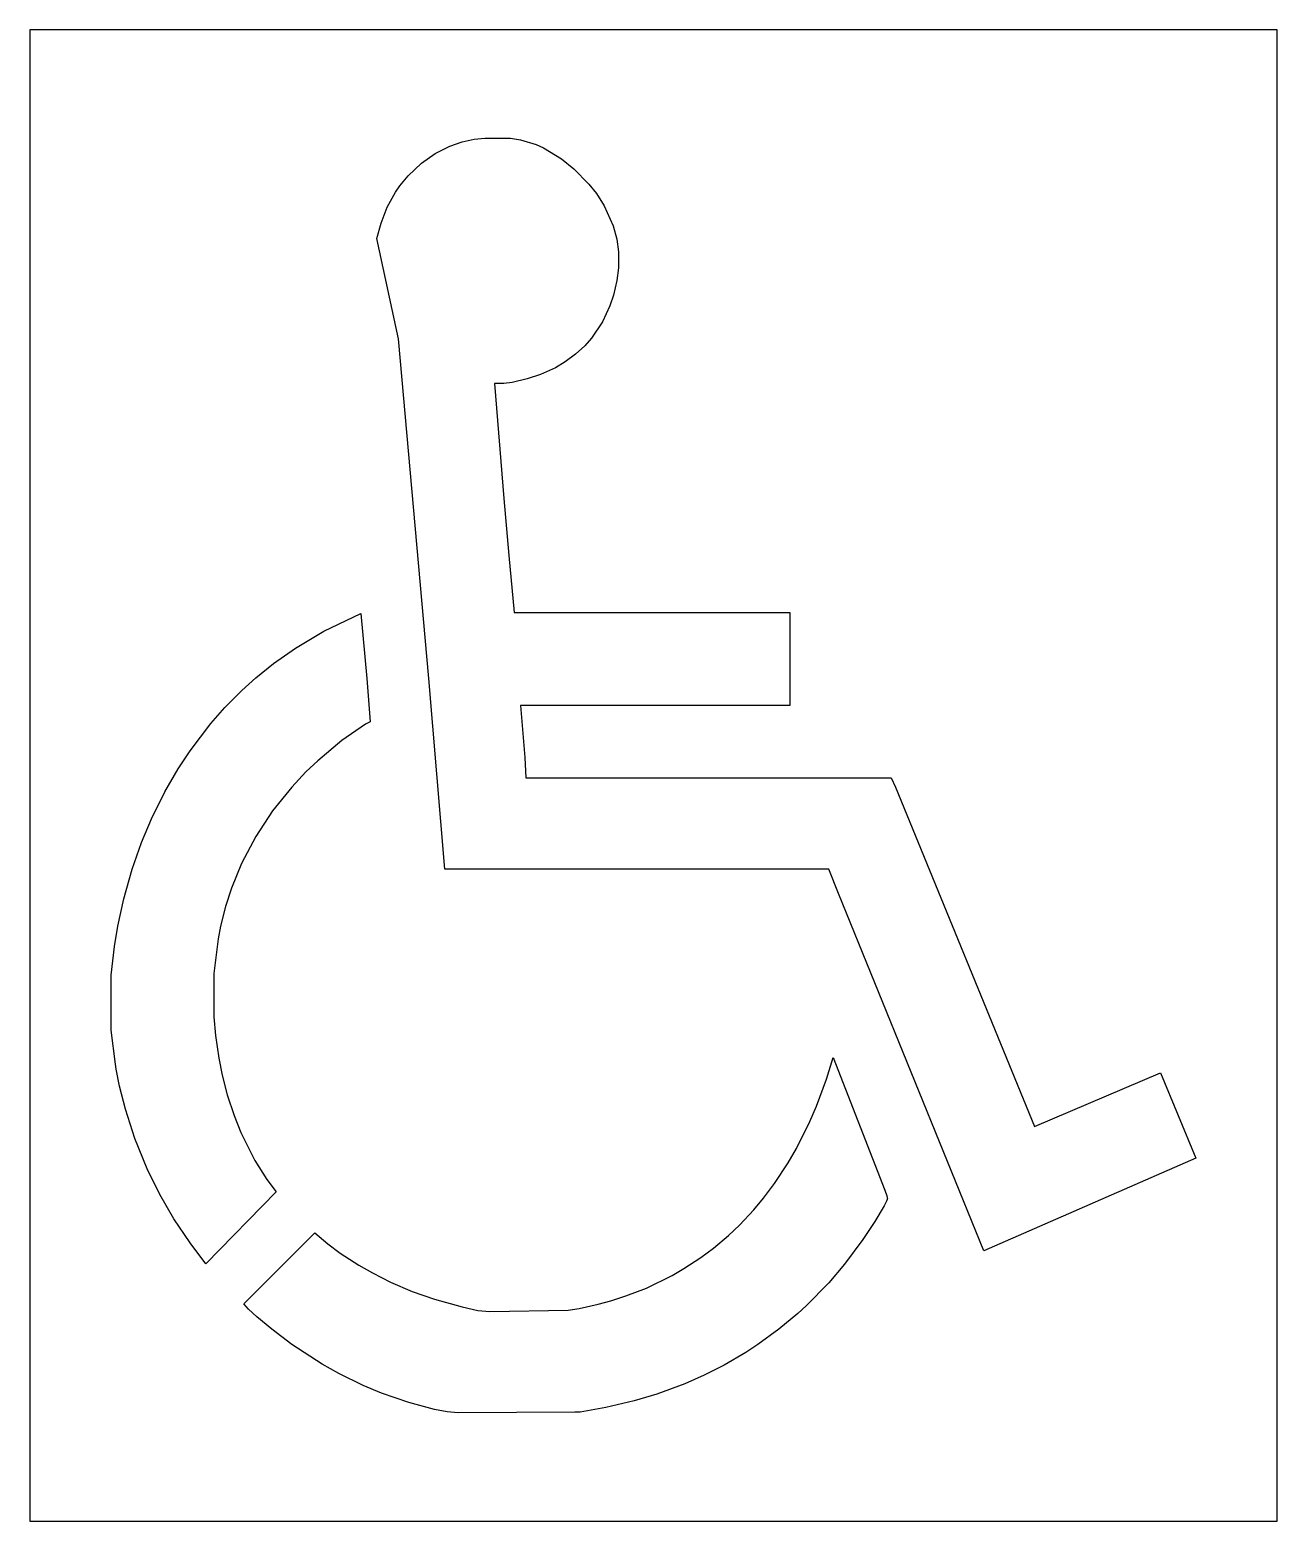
# Model space of a CAD drawing. Header units: inches. Extents: x 0 to 46, y 0 to 55.
import ezdxf

# ---------------------------------------------------------------- set-up
doc = ezdxf.new("R2010")
doc.units = ezdxf.units.IN
doc.header["$MEASUREMENT"] = 0
doc.layers.add('CUT', color=1, linetype='Continuous')

msp = doc.modelspace()

# ---------------------------------------------------------------- linework, layer by layer
at = {"layer": 'CUT'}
for points in [[(0, 0), (46, 0), (46, 55), (0, 55)], [(18.945, 50.653), (19.603, 50.239), (20.065, 49.869), (20.62, 49.306), (20.892, 48.962), (21.176, 48.514), (21.512, 47.768), (21.642, 47.278), (21.704, 46.809), (21.704, 46.22), (21.642, 45.751), (21.519, 45.219), (21.389, 44.823), (21.115, 44.234), (20.712, 43.63), (20.466, 43.348), (20.127, 43.041), (19.747, 42.752), (19.382, 42.537), (18.827, 42.286), (18.344, 42.123), (17.789, 41.994), (17.486, 41.951), (17.132, 41.951), (17.481, 37.713), (17.666, 35.618), (17.865, 33.517), (28.022, 33.517), (28.022, 30.084), (18.094, 30.084), (18.252, 28.169), (18.29, 27.417), (31.762, 27.417), (31.93, 27.064), (37.055, 14.551), (41.699, 16.54), (43, 13.383), (35.184, 9.967), (29.822, 23.15), (29.461, 24.046), (15.309, 24.046), (14.712, 31.078), (13.59, 43.609), (12.801, 47.31), (12.955, 47.873), (13.178, 48.456), (13.483, 49.014), (13.644, 49.243), (13.947, 49.619), (14.44, 50.083), (14.943, 50.434), (15.493, 50.712), (15.945, 50.875), (16.384, 50.969), (16.781, 51), (17.728, 51), (18.098, 50.937), (18.673, 50.774)], [(8.954, 26.194), (8.33, 25.245), (7.81, 24.25), (7.44, 23.343), (7.217, 22.665), (7.033, 21.946), (6.94, 21.477), (6.786, 20.194), (6.786, 18.605), (6.848, 17.916), (6.971, 17.072), (7.094, 16.447), (7.279, 15.727), (7.533, 14.956), (7.779, 14.33), (8.3, 13.303), (8.738, 12.605), (9.083, 12.147), (6.49, 9.495), (5.908, 10.259), (5.315, 11.145), (4.791, 12.052), (4.329, 12.991), (3.87, 14.111), (3.524, 15.196), (3.308, 16.04), (3.185, 16.665), (3.154, 16.853), (3, 18.104), (3, 20.132), (3.123, 21.195), (3.247, 21.946), (3.462, 22.947), (3.771, 24.041), (4.116, 25.031), (4.486, 25.907), (4.976, 26.903), (5.469, 27.747), (5.908, 28.414), (6.673, 29.415), (7.197, 30.009), (7.813, 30.635), (8.337, 31.104), (8.985, 31.63), (9.796, 32.2), (10.844, 32.826), (12.203, 33.478), (12.426, 31.078), (12.548, 29.478), (12.385, 29.391), (11.512, 28.79), (10.618, 28.044), (10.182, 27.633), (9.658, 27.07)], [(31.507, 11.634), (31.163, 11.052), (30.724, 10.384), (30.046, 9.477), (29.466, 8.789), (28.634, 7.945), (28.325, 7.664), (27.616, 7.075), (26.846, 6.512), (26.404, 6.223), (25.603, 5.754), (24.868, 5.382), (24.159, 5.069), (23.127, 4.689), (22.289, 4.437), (21.241, 4.187), (20.298, 4.023), (20.097, 4.014), (15.795, 4), (15.39, 4.03), (14.928, 4.124), (13.973, 4.374), (12.966, 4.725), (12.288, 5.007), (11.399, 5.441), (10.783, 5.785), (9.663, 6.512), (8.923, 7.075), (8.368, 7.538), (8.06, 7.82), (7.896, 8.013), (10.505, 10.639), (10.988, 10.228), (11.45, 9.884), (12.139, 9.439), (12.632, 9.158), (13.305, 8.817), (14.106, 8.473), (14.928, 8.185), (15.945, 7.903), (16.523, 7.774), (16.966, 7.735), (19.854, 7.778), (20.255, 7.841), (20.964, 7.997), (21.426, 8.122), (21.981, 8.31), (22.741, 8.598), (23.692, 9.064), (24.123, 9.314), (24.75, 9.728), (25.212, 10.072), (25.767, 10.536), (26.168, 10.911), (26.697, 11.479), (27.062, 11.917), (27.462, 12.449), (27.962, 13.21), (28.271, 13.741), (28.76, 14.737), (29.007, 15.3), (29.377, 16.301), (29.628, 17.095), (31.537, 12.203), (31.604, 12.001), (31.62, 11.937), (31.624, 11.915), (31.625, 11.903), (31.625, 11.894), (31.623, 11.883), (31.617, 11.862), (31.594, 11.806)]]:
    msp.add_lwpolyline(points, close=True, dxfattribs=at)

doc.saveas('drawing.dxf')
